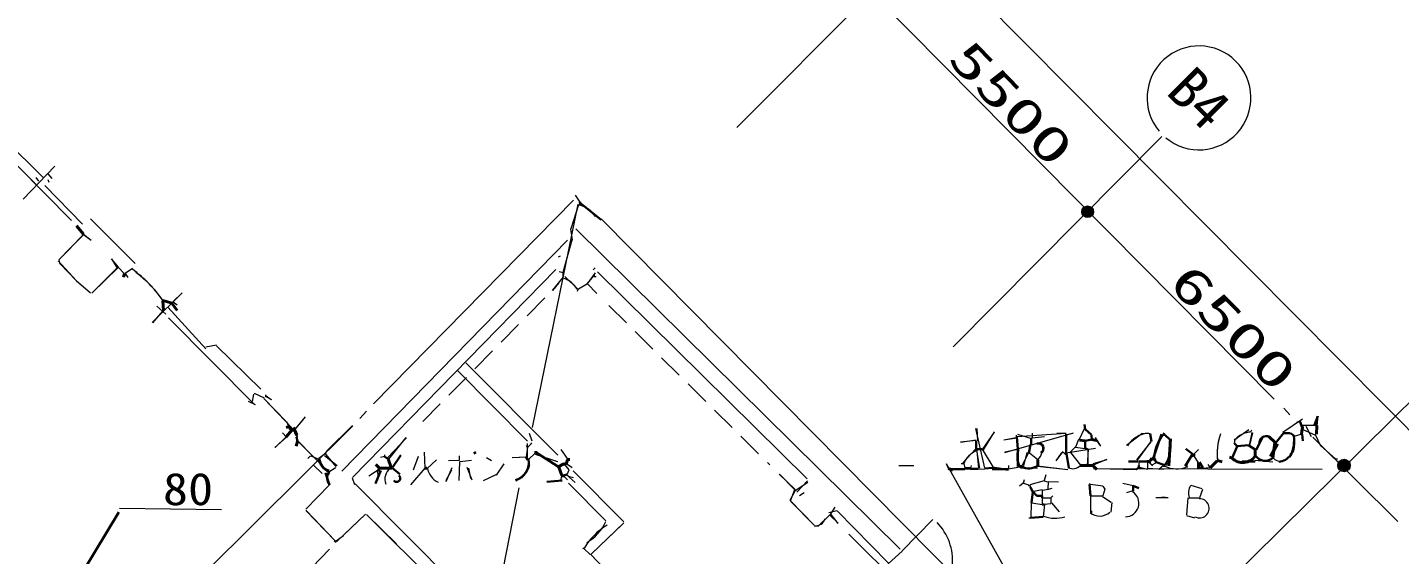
# Model space of a CAD drawing. Header units: millimetres. Extents: x -23299 to 140949, y -27274 to 87783.
# Drawn here: x 93866 to 118450, y 65601 to 75049 of the extents above; entities that cross this region are included whole.
import ezdxf
from ezdxf.enums import TextEntityAlignment as Align

# ---------------------------------------------------------------- set-up
doc = ezdxf.new("R2010")
doc.units = ezdxf.units.MM
doc.linetypes.add('DASHED', pattern=[666.674799, 446.523571, -220.151228])
for name, color, linetype, lineweight in [('A_DASHED', 8, 'DASHED', 18), ('A_MED', 9, 'CONTINUOUS', 20), ('A_THIN', 8, 'CONTINUOUS', 15), ('AXIS', 1, 'CONTINUOUS', 15), ('AXIS_SYM', 1, 'CONTINUOUS', 20), ('AXIS_TEXT', 1, 'CONTINUOUS', 13), ('CHECK', 2, 'CONTINUOUS', 35), ('DIM', 3, 'CONTINUOUS', 15), ('DIM_TEXT', 3, 'CONTINUOUS', 13), ('P_LEADER', 140, 'CONTINUOUS', 20), ('P_R', 5, 'CONTINUOUS', 40), ('P_SIZE', 140, 'CONTINUOUS', 13), ('TEXT_SHAPE', 7, 'CONTINUOUS', 30)]:
    doc.layers.add(name, color=color, linetype=linetype, lineweight=lineweight)
doc.styles.add('JP', font='msgothic.ttc')

msp = doc.modelspace()

# ---------------------------------------------------------------- hatches: boundary and pattern name
at = {"layer": 'DIM'}
h = msp.add_hatch(color=7, dxfattribs=at)
h.dxf.hatch_style = 1
edge = h.paths.add_edge_path()
edge.add_arc((112861, 71745), 105, 0, 360)
h = msp.add_hatch(color=7, dxfattribs=at)
h.dxf.hatch_style = 1
edge = h.paths.add_edge_path()
edge.add_arc((117455, 67197), 112, 0, 360)

# ---------------------------------------------------------------- linework, layer by layer
at = {"layer": 'A_DASHED', "lineweight": 15}
for p, q in [((103134, 70200), (100836, 67869)), ((104280, 70067), (107167, 67211)), ((99278, 65698), (98099, 64478))]:
    msp.add_line(p, q, dxfattribs=at)
at = {"layer": 'A_MED', "lineweight": 20}
for p, q in [((93453, 73049), (94161, 72350)), ((103649, 71951), (100065, 68305)), ((103726, 71879), (102907, 67880)), ((103755, 71915), (103755, 71864)), ((94997, 71618), (95798, 70820)), ((112794, 62871), (104154, 71613)), ((94430, 70878), (94446, 70810)), ((95020, 70286), (95483, 70742)), ((95491, 70750), (95598, 70637)), ((95615, 70638), (95667, 70570)), ((103461, 70655), (103461, 70553)), ((94742, 70516), (94998, 70290)), ((94742, 70516), (94998, 70290)), ((97064, 69290), (96381, 70036)), ((97064, 69326), (97253, 69361)), ((97253, 69344), (98046, 68565)), ((97919, 68474), (97895, 68342)), ((98114, 68406), (97936, 68487)), ((98101, 68396), (98602, 67874)), ((99942, 68173), (99821, 68038)), ((99694, 67911), (97056, 65285)), ((98840, 68071), (98635, 67819)), ((99692, 67912), (99228, 67458)), ((111021, 67148), (110861, 67858)), ((110877, 67862), (110887, 67642)), ((112800, 67853), (112707, 67661)), ((116360, 67793), (116711, 68031)), ((116612, 67980), (116679, 67980)), ((116967, 67914), (116713, 67912)), ((116768, 67902), (116867, 67715)), ((98670, 67762), (98690, 67713)), ((98679, 67767), (98705, 67718)), ((99261, 67081), (98712, 67634)), ((98715, 67633), (98956, 67390)), ((111189, 67795), (110972, 67486)), ((111184, 67798), (110987, 67477)), ((111593, 67686), (111359, 67654)), ((111582, 67691), (111360, 67652)), ((111377, 67430), (112611, 67781)), ((111579, 67743), (111579, 67709)), ((112477, 67772), (111599, 67711)), ((111607, 67759), (111855, 67680)), ((111868, 67777), (111867, 67692)), ((112308, 67777), (112477, 67777)), ((112699, 67664), (112641, 67524)), ((112996, 67699), (113089, 67541)), ((113023, 67643), (113091, 67542)), ((113557, 67560), (113831, 67768)), ((113994, 67620), (113739, 67297)), ((113990, 67623), (113751, 67291)), ((113833, 67774), (113968, 67771)), ((113968, 67775), (114006, 67628)), ((115748, 67835), (115484, 67651)), ((115505, 67675), (115488, 67607)), ((115801, 67790), (115758, 67553)), ((115815, 67784), (115759, 67553)), ((98941, 67373), (99089, 67310)), ((99205, 67414), (99090, 67324)), ((99227, 67457), (99209, 67406)), ((110851, 67488), (110628, 67245)), ((110869, 67471), (110923, 67152)), ((110879, 67455), (110906, 67148)), ((110972, 67490), (111164, 67171)), ((110974, 67491), (111164, 67171)), ((111612, 67487), (111375, 67437)), ((111804, 67425), (111679, 67181)), ((111769, 67430), (111707, 67170)), ((111822, 67427), (111968, 67302)), ((113000, 67504), (112476, 67416)), ((112486, 67387), (112515, 67148)), ((112640, 67527), (112538, 67425)), ((112646, 67524), (112814, 67501)), ((112870, 67487), (112852, 67198)), ((112866, 67496), (112864, 67202)), ((114765, 67369), (114844, 67247)), ((99380, 67151), (99264, 67078)), ((99377, 67164), (99394, 67147)), ((110326, 67234), (110365, 67149)), ((110328, 67235), (111403, 65308)), ((110425, 67130), (111018, 67138)), ((111647, 67167), (111441, 67129)), ((111965, 67185), (112505, 67124)), ((111966, 67190), (112506, 67128)), ((113205, 67297), (112957, 67228)), ((113202, 67304), (112963, 67206)), ((112965, 67141), (117065, 67133)), ((113034, 67143), (113728, 67128)), ((113779, 67266), (113779, 67198)), ((113812, 67160), (113932, 67131)), ((113932, 67294), (113931, 67134)), ((114226, 67125), (113932, 67146)), ((114221, 67196), (114138, 67126)), ((115050, 67155), (114914, 67144)), ((115857, 67291), (116180, 67264)), ((117303, 67316), (117337, 67316)), ((103562, 66880), (104228, 66203)), ((103646, 67103), (104553, 66189)), ((107336, 67041), (107620, 66766)), ((107841, 66924), (107652, 66719)), ((99272, 66843), (98855, 66415)), ((99272, 66843), (98855, 66415)), ((102671, 66794), (102204, 64442)), ((108222, 66356), (108369, 66393)), ((108373, 66383), (109287, 65455)), ((99412, 65835), (99922, 66324)), ((99397, 65849), (99528, 65941)), ((109773, 64784), (108585, 65969)), ((109540, 65661), (109288, 65435))]:
    msp.add_line(p, q, dxfattribs=at)
for centre, radius, start, end in [((103657, 71418), 455, 32.1103, 77.6089), ((113991, 67290), 490, 94.7211, 148.3315), ((116137, 67418), 957, 158.8598, 189.1176), ((116094, 67426), 914, 158.3462, 188.9866), ((115789, 67434), 361, 91.2624, 139.3641), ((111014, 67090), 398, 112.0481, 158.7871), ((111734, 67519), 323, 316.8271, 9.3733), ((112592, 67340), 200, 246.5964, 313.9221), ((114455, 67590), 453, 242.719, 293.749), ((107988, 66291), 174, 261.7553, 345.8735)]:
    msp.add_arc(centre, radius, start, end, dxfattribs=at)
at = {"layer": 'A_THIN', "lineweight": 15}
for p, q in [((94016, 72241), (92706, 73523)), ((94655, 71591), (93694, 72563)), ((93788, 71974), (94356, 72564)), ((93789, 71973), (94357, 72563)), ((94019, 72361), (94064, 72293)), ((94233, 72424), (94303, 72341)), ((94233, 72324), (94249, 72273)), ((94176, 72219), (94852, 71526)), ((103681, 72041), (103761, 71919)), ((103741, 71868), (103604, 71437)), ((103755, 71915), (103789, 71915)), ((94870, 71331), (94427, 70885)), ((94866, 71332), (94428, 70884)), ((94863, 71344), (95011, 71236)), ((94870, 71346), (95010, 71234)), ((103595, 71437), (103627, 71234)), ((103691, 71441), (109500, 65697)), ((103544, 71234), (99501, 67097)), ((103617, 71237), (103459, 70656)), ((94416, 70863), (94738, 70511)), ((94453, 70813), (94741, 70514)), ((95368, 70900), (95494, 70752)), ((95370, 70904), (95475, 70737)), ((103410, 70947), (103377, 70929)), ((95021, 70286), (95481, 70744)), ((95751, 70730), (95619, 70639)), ((103335, 70710), (99693, 66983)), ((103453, 70560), (103269, 70336)), ((103394, 70676), (103462, 70659)), ((103495, 70587), (103725, 70355)), ((104011, 70595), (103892, 70458)), ((104038, 70650), (103895, 70455)), ((104038, 70740), (104004, 70706)), ((104020, 70621), (104020, 70587)), ((104020, 70587), (104054, 70587)), ((104081, 70666), (107835, 66959)), ((103379, 70468), (103272, 70333)), ((103734, 70365), (103718, 70314)), ((103899, 70453), (103737, 70356)), ((103901, 70451), (104069, 70281)), ((103901, 70451), (104069, 70281)), ((96101, 69760), (96638, 70295)), ((96638, 70295), (96476, 70134)), ((96480, 70130), (96548, 70080)), ((96285, 69966), (96105, 69756)), ((96345, 69910), (96186, 70055)), ((96293, 69976), (96293, 69942)), ((97938, 68284), (96396, 69842)), ((101573, 68899), (102828, 67633)), ((103371, 67385), (101722, 69038)), ((97819, 68352), (97946, 68292)), ((98102, 68397), (98501, 67983)), ((98133, 68461), (98132, 68427)), ((98136, 68433), (98237, 68382)), ((98143, 68445), (98235, 68378)), ((116378, 68223), (116482, 68104)), ((98507, 67986), (98541, 67901)), ((98840, 68071), (98649, 67836)), ((98507, 67706), (98301, 67522)), ((98503, 67710), (98302, 67520)), ((98434, 67780), (98502, 67712)), ((110865, 67654), (110581, 67611)), ((110867, 67647), (110581, 67613)), ((112087, 67712), (111859, 67688)), ((112087, 67712), (111867, 67689)), ((115796, 67828), (115778, 67795)), ((116695, 67759), (116562, 67718)), ((116706, 67847), (116941, 67741)), ((116939, 67754), (117031, 67551)), ((98939, 67373), (98889, 67321)), ((99186, 67379), (99413, 67196)), ((99204, 67399), (99394, 67180)), ((112418, 67446), (112290, 67283)), ((112390, 67420), (112292, 67281)), ((112442, 67425), (112391, 67425)), ((112442, 67420), (112476, 67420)), ((112554, 67428), (112734, 67202)), ((117037, 67552), (117305, 67318)), ((98991, 67201), (99146, 67052)), ((109476, 67197), (109748, 67200)), ((110595, 67233), (110645, 67233)), ((110644, 67232), (110664, 67148)), ((110777, 67200), (110760, 67149)), ((111441, 67199), (111441, 67130)), ((113779, 67164), (113813, 67164)), ((113932, 67266), (113931, 67130)), ((113962, 67262), (114012, 67211)), ((114019, 67210), (114086, 67245)), ((115017, 67215), (115049, 67163)), ((117300, 67315), (117318, 67281)), ((99685, 66976), (99729, 66859)), ((107338, 67043), (107617, 66763)), ((107849, 66893), (107622, 66741)), ((99740, 66866), (102173, 64420)), ((107621, 66752), (107527, 66572)), ((107607, 66759), (107529, 66558)), ((107781, 66705), (107697, 66653)), ((98857, 66390), (99382, 65848)), ((98858, 66391), (99379, 65844)), ((107529, 66568), (107962, 66125)), ((107543, 66553), (107962, 66125)), ((108334, 66453), (108234, 66299)), ((99526, 65943), (99922, 66325)), ((99941, 66316), (100479, 65792)), ((102116, 64159), (99944, 66319)), ((108036, 66112), (108231, 66302)), ((108245, 66307), (108391, 66165)), ((108259, 66320), (108386, 66160)), ((109541, 65668), (110086, 66228)), ((107963, 66122), (108031, 66110))]:
    msp.add_line(p, q, dxfattribs=at)
for centre, radius, start, end in [((94309, 68756), 2429, 35.016, 53.726), ((94755, 69149), 1837, 32.9359, 55.0156), ((103368, 70174), 390, 27.8911, 76.2933), ((109462, 65490), 981, 355.4565, 44.292)]:
    msp.add_arc(centre, radius, start, end, dxfattribs=at)
at = {"layer": 'AXIS', "lineweight": 15}
for p, q in [((110305, 76996), (106575, 73256)), ((114188, 73093), (110455, 69323)), ((118798, 68491), (115013, 64756))]:
    msp.add_line(p, q, dxfattribs=at)
at = {"layer": 'AXIS_SYM', "lineweight": 20}
msp.add_arc((114857, 73787), 931, 230.3623, 220.0296, dxfattribs=at)
at = {"layer": 'CHECK', "lineweight": 40}
for p, q in [((94744, 71494), (94869, 71346)), ((99394, 65855), (99376, 65822))]:
    msp.add_line(p, q, dxfattribs=at)
at = {"layer": 'CHECK', "lineweight": 15}
msp.add_line((113956, 67259), (114025, 67189), dxfattribs=at)
at = {"layer": 'DIM', "lineweight": 15}
for p, q in [((100833, 85772), (128334, 58031)), ((102798, 81934), (116206, 68388)), ((118416, 66192), (116899, 67707))]:
    msp.add_line(p, q, dxfattribs=at)
at = {"layer": 'DIM', "lineweight": 30}
msp.add_line((114233, 67755), (114349, 67650), dxfattribs=at)
at = {"layer": 'DIM', "lineweight": 40}
for p, q in [((116221, 67607), (116105, 67716)), ((115185, 67283), (115054, 67158))]:
    msp.add_line(p, q, dxfattribs=at)
at = {"layer": 'DIM', "lineweight": 20}
msp.add_line((114848, 67487), (114763, 67402), dxfattribs=at)
at = {"layer": 'DIM'}
for centre, radius in [((112861, 71745), 105), ((117455, 67197), 112)]:
    msp.add_circle(centre, radius, dxfattribs=at)
at = {"layer": 'DIM', "lineweight": 30}
for centre, radius, start, end in [((116061, 67601), 123, 61.5121, 185.2439), ((116043, 67484), 204, 212.948, 313.4585)]:
    msp.add_arc(centre, radius, start, end, dxfattribs=at)
at = {"layer": 'DIM', "lineweight": 20}
for centre, radius, start, end in [((114829, 67191), 188, 110.6896, 188.4103), ((116319, 67441), 171, 218.6611, 329.6771)]:
    msp.add_arc(centre, radius, start, end, dxfattribs=at)
at = {"layer": 'P_LEADER', "lineweight": 20}
msp.add_line((95515, 66433), (97344, 66406), dxfattribs=at)
at = {"layer": 'P_R', "lineweight": 40}
msp.add_line((95503, 66358), (94861, 65289), dxfattribs=at)
at = {"layer": 'TEXT_SHAPE', "lineweight": 30}
for p, q in [((103749, 71916), (104143, 71603)), ((112805, 67931), (112820, 67846)), ((116672, 67978), (116700, 67891)), ((116986, 68082), (116923, 67929)), ((116978, 68083), (116963, 67912)), ((98687, 67712), (98706, 67627)), ((110867, 67641), (110867, 67488)), ((111592, 67709), (111610, 67488)), ((111850, 67692), (111850, 67573)), ((112477, 67760), (112476, 67420)), ((112477, 67756), (112476, 67409)), ((112934, 67661), (112815, 67641)), ((112816, 67641), (112815, 67505)), ((112819, 67848), (112932, 67746)), ((112932, 67743), (112935, 67658)), ((113980, 67762), (114003, 67626)), ((114184, 67760), (114021, 67284)), ((116004, 67726), (115879, 67479)), ((116102, 67718), (116018, 67725)), ((116373, 67777), (116228, 67599)), ((116373, 67776), (116492, 67776)), ((116494, 67779), (116561, 67727)), ((116703, 67760), (116715, 67640)), ((100557, 67384), (100407, 67160)), ((110867, 67488), (110968, 67488)), ((111612, 67488), (111611, 67181)), ((111838, 67575), (111808, 67421)), ((112481, 67412), (112524, 67154)), ((112816, 67506), (112865, 67486)), ((114738, 67400), (114606, 67187)), ((114621, 67496), (114755, 67392)), ((115543, 67538), (115451, 67337)), ((115489, 67604), (115540, 67537)), ((115745, 67559), (115542, 67543)), ((115747, 67557), (115864, 67486)), ((100263, 67356), (100345, 67301)), ((100401, 67155), (100539, 67040)), ((110662, 67131), (110425, 67131)), ((110425, 67131), (110425, 67097)), ((110662, 67148), (110764, 67148)), ((110764, 67135), (110899, 67139)), ((111154, 67156), (111018, 67144)), ((111153, 67161), (111440, 67121)), ((111153, 67131), (111441, 67130)), ((113593, 67270), (113763, 67270)), ((113729, 67128), (113780, 67162)), ((113771, 67266), (113991, 67266)), ((113779, 67266), (113932, 67266)), ((113779, 67198), (113779, 67164)), ((114054, 67336), (114089, 67251)), ((114088, 67260), (114224, 67211)), ((114846, 67147), (114914, 67147)), ((114864, 67259), (114927, 67155)), ((115863, 67266), (115632, 67266)), ((99208, 67065), (99280, 66847)), ((100195, 67110), (100103, 66873)), ((103445, 66926), (103173, 66903)), ((103529, 67034), (103478, 67017)), ((111838, 66811), (111881, 66722)), ((111881, 66722), (111858, 66535)), ((111893, 66719), (111944, 66657)), ((111947, 66656), (112049, 66653)), ((112049, 66654), (112049, 66620)), ((112892, 66857), (112913, 66654)), ((113676, 66824), (113675, 66739)), ((113678, 66830), (113778, 66792)), ((112048, 66501), (112082, 66501)), ((112064, 66279), (111844, 66258)), ((112912, 66364), (112945, 66364))]:
    msp.add_line(p, q, dxfattribs=at)
at = {"layer": 'TEXT_SHAPE', "lineweight": 40}
for p, q in [((95603, 70639), (95585, 70572)), ((96292, 70146), (96303, 69977)), ((96295, 70152), (96462, 70109)), ((96455, 70107), (96549, 69977)), ((98539, 67892), (98503, 67880)), ((98541, 67903), (98575, 67869)), ((98570, 67865), (98604, 67831)), ((98633, 67878), (98690, 67740)), ((116703, 67862), (116692, 67759)), ((116713, 67895), (116713, 67861)), ((116970, 67912), (116959, 67758)), ((98602, 67833), (98501, 67712)), ((98604, 67831), (98655, 67831)), ((98656, 67831), (98674, 67764)), ((98706, 67626), (98683, 67543)), ((112713, 67651), (112815, 67637)), ((112935, 67661), (113020, 67646)), ((114237, 67778), (114219, 67744)), ((114343, 67673), (114315, 67193)), ((116217, 67606), (116178, 67335)), ((101873, 67440), (101891, 67406)), ((102973, 67456), (102973, 67422)), ((102979, 67432), (103382, 67172)), ((110867, 67488), (110867, 67454)), ((112476, 67420), (112476, 67386)), ((114763, 67402), (114762, 67368)), ((115864, 67487), (115863, 67368)), ((116261, 67588), (116136, 67356)), ((100109, 67218), (100176, 67150)), ((100175, 67151), (100143, 67098)), ((100176, 67150), (100363, 67150)), ((100336, 67299), (100383, 67162)), ((100363, 67150), (100397, 67150)), ((100989, 67150), (101023, 67150)), ((102797, 67350), (102830, 67299)), ((103475, 67226), (103374, 67173)), ((103385, 67169), (103439, 67017)), ((103530, 67238), (103479, 67222)), ((103544, 67303), (103527, 67235)), ((103548, 67302), (103582, 67302)), ((110362, 67143), (110424, 67127)), ((111645, 67181), (111679, 67181)), ((111967, 67301), (111967, 67198)), ((112729, 67198), (112847, 67198)), ((112847, 67198), (112966, 67198)), ((112961, 67193), (113029, 67125)), ((113932, 67266), (113966, 67266)), ((114013, 67321), (113979, 67287)), ((114049, 67337), (114016, 67319)), ((114220, 67198), (114253, 67198)), ((114847, 67249), (114846, 67147)), ((115186, 67284), (115270, 67264)), ((115405, 67347), (115456, 67330)), ((103428, 67013), (103479, 67013))]:
    msp.add_line(p, q, dxfattribs=at)
at = {"layer": 'TEXT_SHAPE', "lineweight": 20}
for p, q in [((100656, 67692), (100316, 67332)), ((100262, 67388), (100262, 67354)), ((100975, 67439), (100986, 67150)), ((101600, 67371), (101600, 67286)), ((102821, 67592), (102820, 67328)), ((102971, 67423), (102838, 67301)), ((102965, 67398), (103362, 67271)), ((100261, 67358), (100193, 67341)), ((100989, 67150), (100732, 66848)), ((100867, 67356), (100779, 67112)), ((100868, 67355), (100787, 67150)), ((101198, 67298), (101028, 67144)), ((101472, 67154), (101361, 66904)), ((101463, 67116), (101363, 66928)), ((101600, 67289), (101413, 67279)), ((101606, 67269), (101593, 66928)), ((101820, 67288), (101617, 67265)), ((101741, 67169), (101830, 66943)), ((101770, 67147), (101805, 66963)), ((102092, 67338), (102178, 67289)), ((102402, 67230), (102265, 67026)), ((102549, 67342), (102803, 67355)), ((102549, 67343), (102817, 67351)), ((103482, 67219), (103568, 67119)), ((103568, 67113), (103530, 67030)), ((111966, 67147), (111659, 67147)), ((100137, 67107), (99985, 67004)), ((102261, 67027), (102034, 66921)), ((103411, 66915), (103173, 66905)), ((103432, 67013), (103418, 66916)), ((103474, 67008), (103542, 66940)), ((103529, 67029), (103581, 66997)), ((111709, 66878), (111642, 66826)), ((111727, 66943), (111709, 66876)), ((111713, 66882), (111800, 66853)), ((112085, 66922), (111826, 66853)), ((112083, 66922), (112151, 66906)), ((112152, 66909), (112151, 66773)), ((112152, 66911), (112338, 66903)), ((112894, 66872), (112911, 66855)), ((113491, 66882), (113679, 66837)), ((112048, 66764), (111895, 66730)), ((112049, 66756), (112049, 66654)), ((112152, 66769), (112050, 66752)), ((112220, 66786), (112152, 66770)), ((112913, 66654), (112912, 66364)), ((112913, 66654), (113133, 66654)), ((112914, 66860), (113135, 66830)), ((113127, 66644), (113282, 66539)), ((113167, 66773), (113134, 66653)), ((113136, 66825), (113170, 66774)), ((113674, 66744), (113555, 66710)), ((114081, 66623), (114302, 66624)), ((114252, 66628), (114116, 66616)), ((114711, 66842), (114910, 66785)), ((114917, 66769), (114866, 66617)), ((111849, 66535), (111842, 66262)), ((111861, 66531), (112047, 66496)), ((112049, 66620), (112048, 66501)), ((112049, 66620), (112201, 66620)), ((112087, 66500), (112067, 66279)), ((112201, 66513), (112083, 66497)), ((113295, 66533), (113278, 66363)), ((114657, 66620), (114633, 66313)), ((114674, 66619), (114861, 66619)), ((104551, 66170), (103969, 65608)), ((111810, 66262), (111844, 66262)), ((114635, 66299), (114774, 66261)), ((103845, 65722), (103811, 65704))]:
    msp.add_line(p, q, dxfattribs=at)
at = {"layer": 'TEXT_SHAPE', "lineweight": 15}
for p, q in [((100648, 67699), (100336, 67312)), ((102856, 67779), (102904, 67642)), ((102886, 67606), (102903, 67589)), ((102801, 67556), (102819, 67523)), ((102825, 67523), (102803, 67354)), ((102893, 67587), (102825, 67519)), ((103423, 67484), (103547, 67302)), ((103528, 67230), (103627, 67159)), ((103572, 66986), (103682, 66894)), ((103581, 66999), (103649, 66983)), ((112115, 67029), (112084, 66926)), ((111796, 66841), (111829, 66841)), ((111829, 66841), (111829, 66807)), ((112235, 66654), (112201, 66620)), ((112201, 66620), (112201, 66518)), ((112212, 66528), (112353, 66365)), ((104528, 66143), (103970, 65611)), ((103837, 65710), (103951, 65603)), ((103952, 65606), (104465, 65068))]:
    msp.add_line(p, q, dxfattribs=at)
at = {"layer": 'TEXT_SHAPE', "lineweight": 30}
for centre, radius, start, end in [((114757, 67299), 704, 140.3811, 177.1792), ((113731, 67531), 614, 327.5266, 10.2234), ((116247, 67569), 311, 277.4511, 9.7949), ((116061, 67632), 502, 325.6735, 10.5643), ((112014, 67354), 412, 161.5929, 205.0243), ((111980, 67503), 91.3, 298.6792, 108.4042), ((102527, 67248), 324, 285.389, 10.0414), ((102462, 67305), 406, 292.0939, 347.4203), ((111808, 67410), 267, 240.5359, 306.9136), ((99401, 66977), 165, 142.908, 225.6943), ((100481, 66967), 64.8, 216.2342, 51.8825)]:
    msp.add_arc(centre, radius, start, end, dxfattribs=at)
at = {"layer": 'TEXT_SHAPE', "lineweight": 40}
for centre, radius, start, end in [((115640, 67518), 269, 225.1177, 326.0633), ((99374, 67365), 289, 189.0782, 248.2399)]:
    msp.add_arc(centre, radius, start, end, dxfattribs=at)
at = {"layer": 'TEXT_SHAPE', "lineweight": 20}
for centre, radius, start, end in [((100508, 66951), 238, 126.1283, 201.3865), ((101372, 67209), 345, 189.5857, 244.9717), ((99918, 67018), 230, 320.7314, 19.792), ((113539, 66520), 241, 269.662, 58.0919), ((114894, 66710), 227, 146.0745, 202.5662), ((114867, 66430), 172, 241.0266, 92.0571), ((112276, 66846), 594, 249.4975, 287.4331), ((113078, 66564), 272, 230.2328, 312.4971)]:
    msp.add_arc(centre, radius, start, end, dxfattribs=at)
at = {"layer": 'TEXT_SHAPE', "lineweight": 15}
for centre, radius, start, end in [((103479, 66537), 826, 299.7015, 335.3008), ((104819, 65154), 1126, 120.1079, 149.83)]:
    msp.add_arc(centre, radius, start, end, dxfattribs=at)

# ---------------------------------------------------------------- texts
at = {"layer": 'AXIS_TEXT', "style": 'JP'}
msp.add_text('B4', height=746.2, rotation=-45, dxfattribs=at).set_placement((114861, 73784), align=Align.MIDDLE_CENTER)
at = {"layer": 'DIM_TEXT', "style": 'JP'}
for s, height, rotation, width, p in [('5500', 629.5, -45.9794, 1.588087, (110326, 74456)), ('6500', 629.6, -45.2692, 1.614814, (114279, 70434))]:
    msp.add_text(s, height=height, rotation=rotation, dxfattribs=dict(at, width=width)).set_placement(p)
at = {"layer": 'P_SIZE', "style": 'JP', "width": 1.141658}
msp.add_text('80', height=578.7, rotation=-0.0129, dxfattribs=at).set_placement((96294, 66487))

doc.saveas('drawing.dxf')
